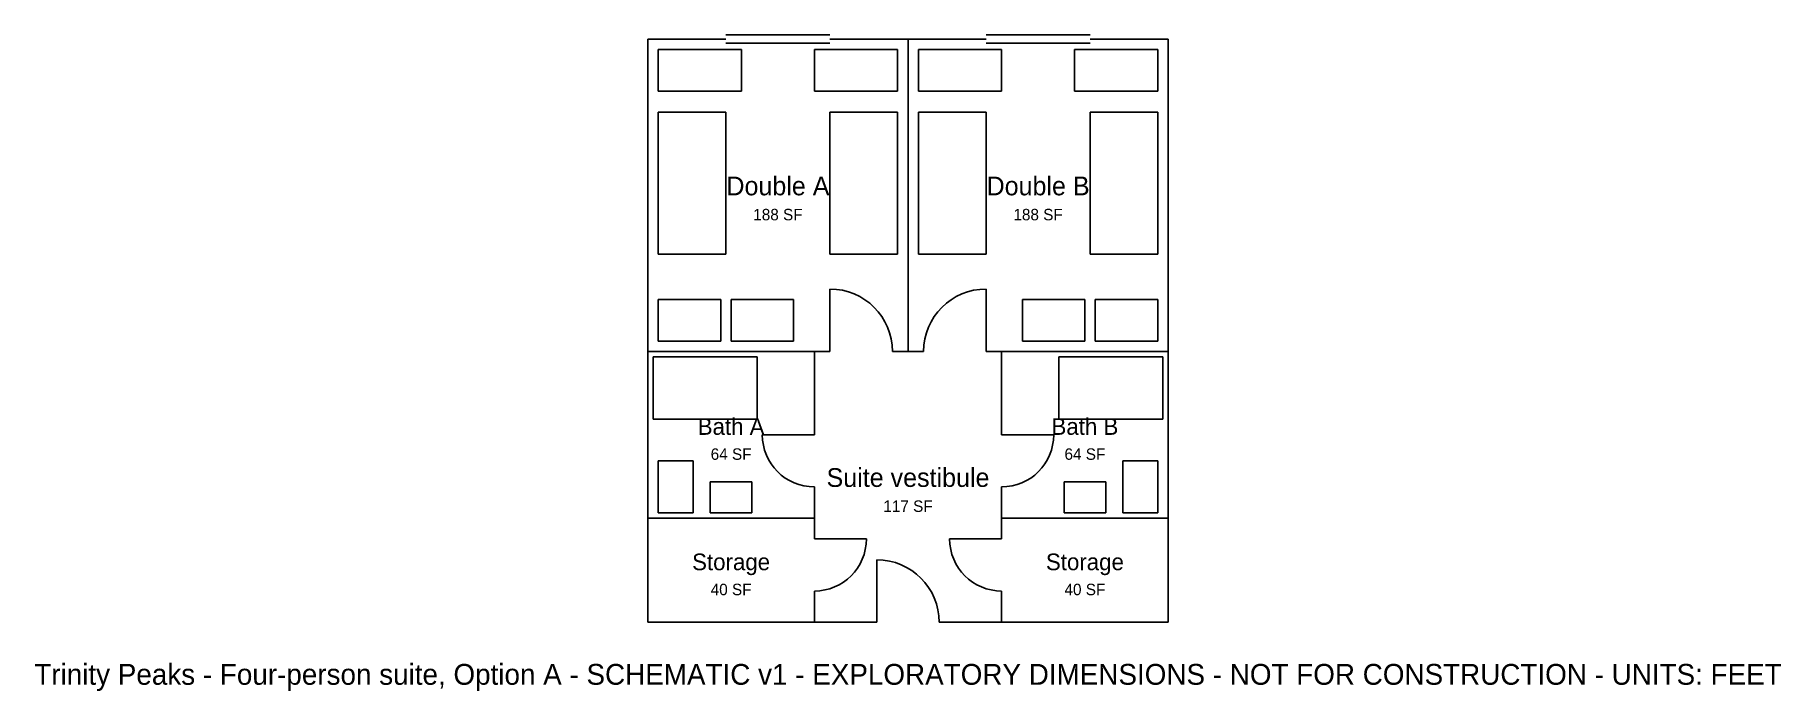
# Model space of a CAD drawing. Extents: x -29.5 to 54.4, y -31.3 to 0.2.
import ezdxf
from ezdxf.enums import TextEntityAlignment as Align

# ---------------------------------------------------------------- set-up
doc = ezdxf.new("R2010")
doc.units = 0
for name, color, linetype in [('DOORS', 1, 'CONTINUOUS'), ('FIXTURES', 4, 'CONTINUOUS'), ('FURNITURE', 8, 'CONTINUOUS'), ('TEXT', 7, 'CONTINUOUS'), ('WALLS', 7, 'CONTINUOUS'), ('WALLS-EXT', 7, 'CONTINUOUS'), ('WINDOWS', 5, 'CONTINUOUS')]:
    doc.layers.add(name, color=color, linetype=linetype)

msp = doc.modelspace()

# ---------------------------------------------------------------- linework, layer by layer
at = {"layer": 'DOORS'}
for p, q in [((8.75, -15), (8.75, -12)), ((16.25, -15), (16.25, -12)), ((8, -19), (5.5, -19)), ((17, -19), (19.5, -19)), ((8, -24), (10.5, -24)), ((17, -24), (14.5, -24)), ((11, -28), (11, -25))]:
    msp.add_line(p, q, dxfattribs=at)
for centre, radius, start, end in [((8.75, -15), 3, 0, 90), ((16.25, -15), 3, 90, 180), ((8, -19), 2.5, 180, 270), ((17, -19), 2.5, 270, 0), ((8, -24), 2.5, 270, 0), ((17, -24), 2.5, 180, 270), ((11, -28), 3, 0, 90)]:
    msp.add_arc(centre, radius, start, end, dxfattribs=at)
at = {"layer": 'FIXTURES'}
for p, q in [((0.25, -15.25), (5.25, -15.25)), ((0.25, -18.25), (0.25, -15.25)), ((5.25, -15.25), (5.25, -18.25)), ((19.75, -15.25), (24.75, -15.25)), ((19.75, -18.25), (19.75, -15.25)), ((24.75, -15.25), (24.75, -18.25)), ((5.25, -18.25), (0.25, -18.25)), ((24.75, -18.25), (19.75, -18.25)), ((0.5, -20.25), (2.17, -20.25)), ((0.5, -22.75), (0.5, -20.25)), ((2.17, -20.25), (2.17, -22.75)), ((22.83, -20.25), (24.5, -20.25)), ((22.83, -22.75), (22.83, -20.25)), ((24.5, -20.25), (24.5, -22.75)), ((3, -21.25), (5, -21.25)), ((3, -22.75), (3, -21.25)), ((5, -21.25), (5, -22.75)), ((20, -21.25), (22, -21.25)), ((20, -22.75), (20, -21.25)), ((22, -21.25), (22, -22.75)), ((2.17, -22.75), (0.5, -22.75)), ((5, -22.75), (3, -22.75)), ((22, -22.75), (20, -22.75)), ((24.5, -22.75), (22.83, -22.75))]:
    msp.add_line(p, q, dxfattribs=at)
at = {"layer": 'FURNITURE'}
for p, q in [((0.5, -0.5), (4.5, -0.5)), ((0.5, -2.5), (0.5, -0.5)), ((4.5, -0.5), (4.5, -2.5)), ((8, -0.5), (12, -0.5)), ((8, -2.5), (8, -0.5)), ((12, -0.5), (12, -2.5)), ((13, -0.5), (17, -0.5)), ((13, -2.5), (13, -0.5)), ((17, -0.5), (17, -2.5)), ((20.5, -0.5), (24.5, -0.5)), ((20.5, -2.5), (20.5, -0.5)), ((24.5, -0.5), (24.5, -2.5)), ((4.5, -2.5), (0.5, -2.5)), ((12, -2.5), (8, -2.5)), ((17, -2.5), (13, -2.5)), ((24.5, -2.5), (20.5, -2.5)), ((0.5, -3.5), (3.75, -3.5)), ((0.5, -10.33), (0.5, -3.5)), ((3.75, -3.5), (3.75, -10.33)), ((8.75, -3.5), (12, -3.5)), ((8.75, -10.33), (8.75, -3.5)), ((12, -3.5), (12, -10.33)), ((13, -3.5), (16.25, -3.5)), ((13, -10.33), (13, -3.5)), ((16.25, -3.5), (16.25, -10.33)), ((21.25, -3.5), (24.5, -3.5)), ((21.25, -10.33), (21.25, -3.5)), ((24.5, -3.5), (24.5, -10.33)), ((3.75, -10.33), (0.5, -10.33)), ((12, -10.33), (8.75, -10.33)), ((16.25, -10.33), (13, -10.33)), ((24.5, -10.33), (21.25, -10.33)), ((0.5, -12.5), (3.5, -12.5)), ((0.5, -14.5), (0.5, -12.5)), ((3.5, -12.5), (3.5, -14.5)), ((4, -12.5), (7, -12.5)), ((4, -14.5), (4, -12.5)), ((7, -12.5), (7, -14.5)), ((18, -12.5), (21, -12.5)), ((18, -14.5), (18, -12.5)), ((21, -12.5), (21, -14.5)), ((21.5, -12.5), (24.5, -12.5)), ((21.5, -14.5), (21.5, -12.5)), ((24.5, -12.5), (24.5, -14.5)), ((3.5, -14.5), (0.5, -14.5)), ((7, -14.5), (4, -14.5)), ((21, -14.5), (18, -14.5)), ((24.5, -14.5), (21.5, -14.5))]:
    msp.add_line(p, q, dxfattribs=at)
at = {"layer": 'WALLS'}
for p, q in [((12.5, 0), (12.5, -15)), ((0, -15), (8.75, -15)), ((0, -15), (8, -15)), ((8, -15), (8, -19)), ((8, -15), (8.75, -15)), ((11.75, -15), (12.5, -15)), ((11.75, -15), (13.25, -15)), ((12.5, -15), (13.25, -15)), ((16.25, -15), (25, -15)), ((16.25, -15), (17, -15)), ((17, -15), (17, -19)), ((17, -15), (25, -15)), ((8, -21.5), (8, -23)), ((8, -21.5), (8, -24)), ((17, -21.5), (17, -24)), ((17, -21.5), (17, -23)), ((0, -23), (8, -23)), ((8, -23), (8, -24)), ((17, -23), (25, -23)), ((17, -23), (17, -24)), ((8, -26.5), (8, -28)), ((17, -26.5), (17, -28))]:
    msp.add_line(p, q, dxfattribs=at)
at = {"layer": 'WALLS-EXT'}
for p, q in [((0, 0), (3.75, 0)), ((0, 0), (0, -15)), ((8.75, 0), (12.5, 0)), ((12.5, 0), (16.25, 0)), ((21.25, 0), (25, 0)), ((25, 0), (25, -15)), ((0, -15), (0, -23)), ((25, -15), (25, -23)), ((0, -23), (0, -28)), ((25, -23), (25, -28)), ((0, -28), (8, -28)), ((8, -28), (11, -28)), ((14, -28), (17, -28)), ((17, -28), (25, -28))]:
    msp.add_line(p, q, dxfattribs=at)
at = {"layer": 'WINDOWS'}
for p, q in [((3.75, 0.2), (8.75, 0.2)), ((16.25, 0.2), (21.25, 0.2)), ((3.75, -0.2), (8.75, -0.2)), ((16.25, -0.2), (21.25, -0.2))]:
    msp.add_line(p, q, dxfattribs=at)

# ---------------------------------------------------------------- texts
at = {"layer": 'TEXT'}
for s, height, p in [('Double A', 0.9, (6.25, -7.5)), ('Double B', 0.9, (18.75, -7.5)), ('188 SF', 0.55, (6.25, -8.7)), ('188 SF', 0.55, (18.75, -8.7)), ('Bath A', 0.8, (4, -19)), ('Bath B', 0.8, (21, -19)), ('64 SF', 0.55, (4, -20.2)), ('64 SF', 0.55, (21, -20.2)), ('Suite vestibule', 0.9, (12.5, -21.5)), ('117 SF', 0.55, (12.5, -22.7)), ('Storage', 0.8, (4, -25.5)), ('Storage', 0.8, (21, -25.5)), ('40 SF', 0.55, (4, -26.7)), ('40 SF', 0.55, (21, -26.7)), ('Trinity Peaks - Four-person suite, Option A - SCHEMATIC v1 - EXPLORATORY DIMENSIONS - NOT FOR CONSTRUCTION - UNITS: FEET', 1, (12.5, -31))]:
    msp.add_text(s, height=height, dxfattribs=at).set_placement(p, align=Align.CENTER)

doc.saveas('drawing.dxf')
